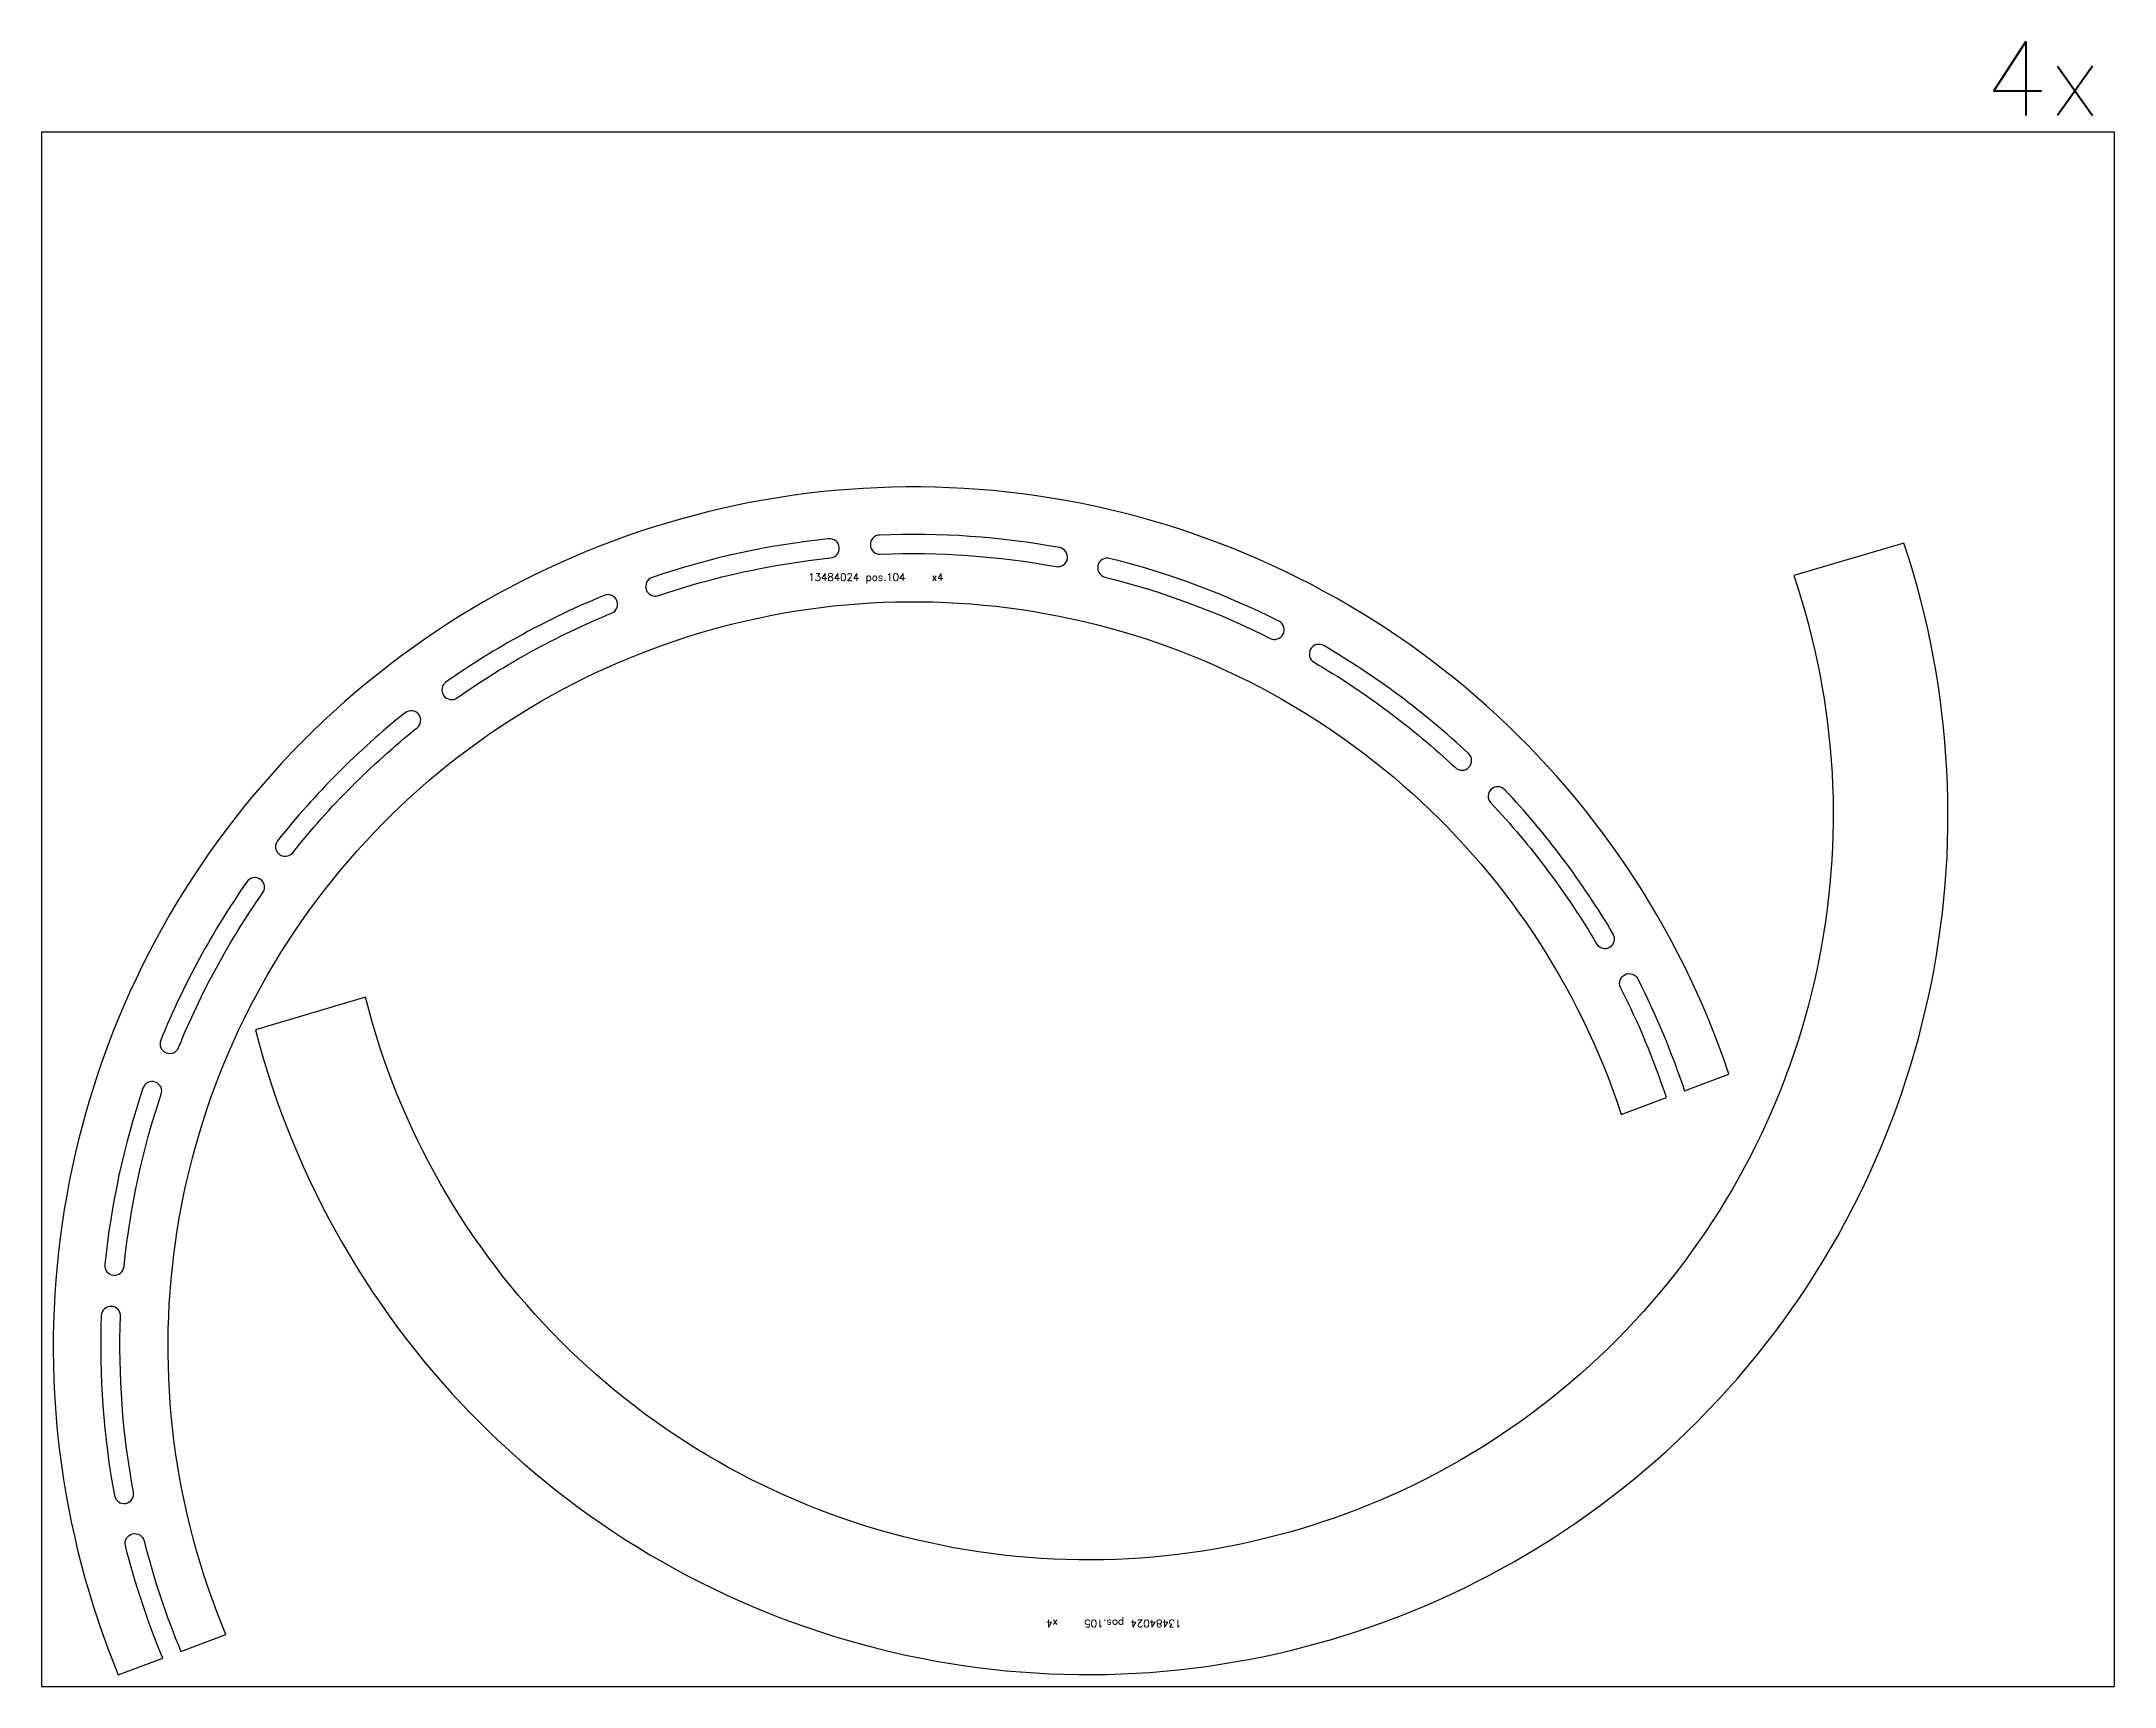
# Model space of a CAD drawing. Header units: millimetres. Extents: x 0 to 11620, y 0 to 2222.
# Drawn here: x 2940 to 5740, y 0 to 2222 of the extents above; entities that cross this region are included whole.
import ezdxf

# ---------------------------------------------------------------- set-up
doc = ezdxf.new("R2010")
doc.units = ezdxf.units.MM
for name, color, linetype in [('--NestedParts--', 7, 'Continuous'), ('sheet', 24, 'Continuous'), ('Texto', 7, 'Continuous')]:
    doc.layers.add(name, color=color, linetype=linetype)
doc.styles.get("Standard").update_dxf_attribs({"font": 'txt.shx'})

msp = doc.modelspace()

# ---------------------------------------------------------------- linework, layer by layer
at = {"layer": '--NestedParts--', "color": 7}
for points in [[(3043.8, 16), (3103.8, 38.4, -0.036546), (3053.4, 190.5, -0.417729), (3063, 206.3), (3063, 206.3, -0.410707), (3078.6, 196.8, 0.036768), (3128.2, 47.5), (3189.2, 70.2, -1.040564), (5073.8, 773), (5134.8, 795.7, 0.037602), (5072.9, 944.3, -0.99999), (5096, 956, -0.03738), (5159.1, 804.8), (5219.1, 827.2, 1.035052)], [(3377.6, 931.2), (3228.9, 887.3, 1.035052), (5455.5, 1544.8), (5306.7, 1500.8, -1.040564)], [(3764.9, 1498.4, 0.999995), (3773.2, 1473.8, -0.055723), (4005.8, 1524.7, 0.410707), (4017.4, 1538.9), (4017.4, 1538.9, 0.417729), (4003.1, 1550.6, 0.055723)], [(4072, 1555.6, 0.999994), (4073, 1529.7, -0.055723), (4310.5, 1513, 0.410707), (4325.6, 1523.3), (4325.6, 1523.3, 0.417729), (4315.2, 1538.6, 0.055723)], [(4382.7, 1524, 0.999991), (4376.4, 1498.8, -0.055723), (4599.7, 1416, 0.410707), (4617, 1421.6), (4617, 1421.6, 0.417729), (4611.4, 1439.2, 0.055723)], [(3486.3, 1356.9, 0.999994), (3501.3, 1335.7, -0.055723), (3710.1, 1450.1, 0.410707), (3717.2, 1466.9), (3717.2, 1466.9, 0.417729), (3700.2, 1474.1, 0.055723)], [(4672, 1406.2, 0.999996), (4658.9, 1383.7, -0.055723), (4849.7, 1241.4, 0.410707), (4868, 1241.9), (4868, 1241.9, 0.417729), (4867.5, 1260.4, 0.055723)], [(3259, 1142.7, 1), (3279.3, 1126.5, -0.055723), (3447.4, 1295.2, 0.410707), (3449.5, 1313.3), (3449.5, 1313.3, 0.417729), (3431.1, 1315.5, 0.055723)], [(4916.4, 1211.6, 1), (4897.5, 1193.8, -0.055723), (5040.5, 1003.4, 0.410707), (5058.1, 998.7), (5058.1, 998.7, 0.417729), (5062.8, 1016.6, 0.055723)], [(3101.1, 873.2, 0.999994), (3125.2, 863.4, -0.055723), (3239, 1072.5, 0.410707), (3235.9, 1090.5), (3235.9, 1090.5, 0.417729), (3217.7, 1087.4, 0.055723)], [(3025.6, 570, 0.999994), (3051.5, 567.4, -0.055723), (3101.7, 800.1, 0.410707), (3093.7, 816.6), (3093.7, 816.6, 0.417729), (3077.1, 808.4, 0.055723)], [(3038.6, 257.9, 1), (3064.2, 262.7, -0.055723), (3046.8, 500.2, 0.410707), (3034.5, 513.6), (3034.5, 513.6, 0.417729), (3020.8, 501.2, 0.055723)]]:
    msp.add_lwpolyline(points, format="xyb", close=True, dxfattribs=at)
at = {"layer": 'sheet', "color": 7}
msp.add_lwpolyline([(2940, 0), (5740, 0), (5740, 2100), (2940, 2100)], close=True, dxfattribs=at)

# ---------------------------------------------------------------- texts
at = {"insert": (5564.3, 2222.4), "char_height": 100, "attachment_point": 1}
msp.add_mtext_dynamic_manual_height_columns('4x', width=1386.362, gutter_width=1, heights=[0], dxfattribs=at)
at = {"layer": 'Texto', "color": 3, "insert": (3975.8, 1503.7), "char_height": 10, "width": 202.606, "attachment_point": 1}
msp.add_mtext('13484024 pos.104    x4', dxfattribs=at)
at = {"layer": 'Texto', "color": 3, "insert": (4479.6, 80.3), "char_height": 10, "width": 202.606, "attachment_point": 1, "rotation": 180}
msp.add_mtext('13484024 pos.105    x4', dxfattribs=at)

doc.saveas('drawing.dxf')
